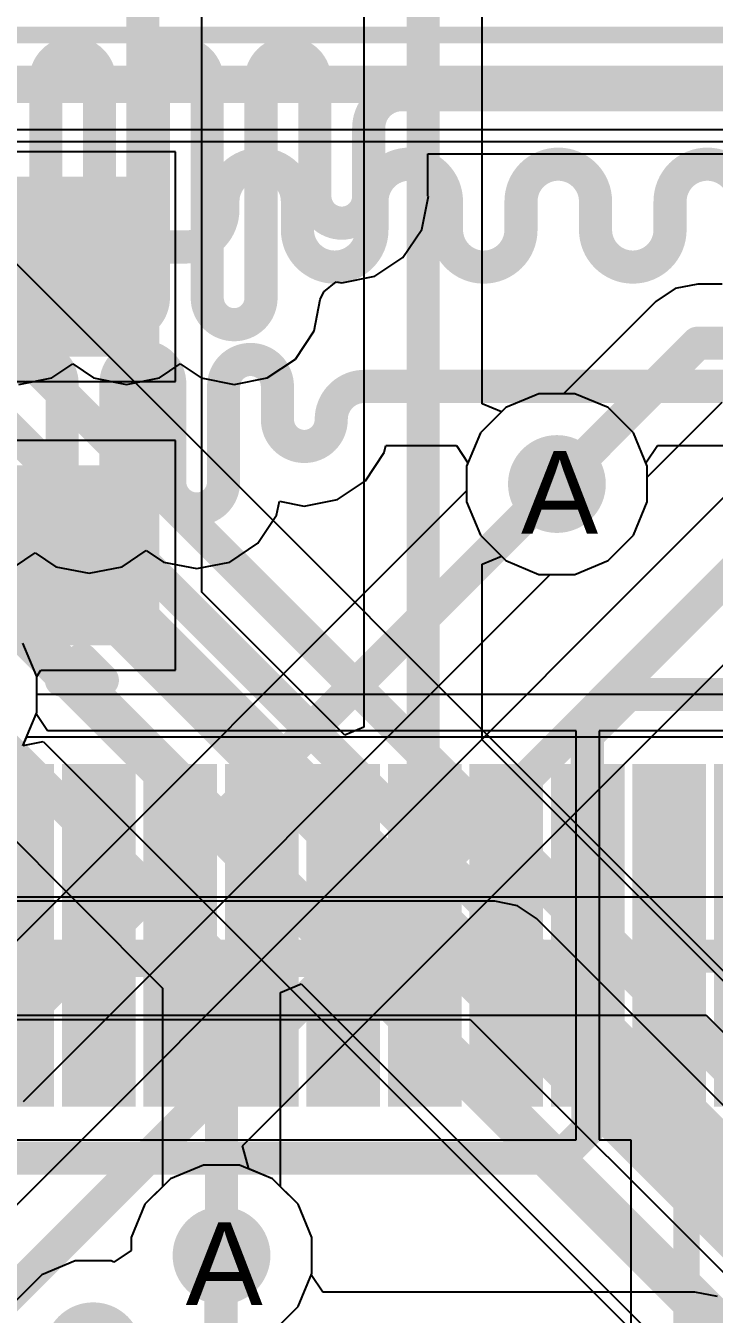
# Model space of a CAD drawing. Header units: inches. Extents: x 0 to 208, y 0 to 213.
# Drawn here: x 2.2967 to 2.463, y 3.0356 to 3.3466 of the extents above; entities that cross this region are included whole.
import ezdxf

# ---------------------------------------------------------------- set-up
doc = ezdxf.new("R2010")
doc.units = ezdxf.units.IN
doc.header["$MEASUREMENT"] = 0
for name, color, linetype in [('Bottom Layer', 5, 'Continuous'), ('Bottom Overlay', 54, 'Continuous'), ('Bottom Paste', 16, 'Continuous'), ('Bottom Solder', 6, 'Continuous'), ('Drill Drawing', 1, 'Continuous'), ('L2_GND1', 16, 'Continuous'), ('L3_SIG1', 76, 'Continuous'), ('L4_PWR', 90, 'Continuous'), ('L5_GND2', 156, 'Continuous'), ('L6_SIG2', 130, 'Continuous'), ('L7_GND3', 216, 'Continuous'), ('Top Layer', 1, 'Continuous'), ('Top Paste', 8, 'Continuous'), ('Top Solder', 216, 'Continuous'), ('Via Holes', 16, 'Continuous')]:
    doc.layers.add(name, color=color, linetype=linetype)
doc.styles.add('Arial', font='', dxfattribs={"height": 0.2})
doc.styles.get('Arial').set_extended_font_data('Arial')

# ---------------------------------------------------------------- blocks, each defined once
blk = doc.blocks.new('AS0B826_S78B_7H_8')
at = {"layer": 'Top Layer'}
for points in [[(-0.62698, 1.03862), (-0.6132, 1.03862), (-0.6132, 0.95988), (-0.62698, 0.95988)], [(-0.60729, 1.03862), (-0.59351, 1.03862), (-0.59351, 0.95988), (-0.60729, 0.95988)], [(-0.58761, 1.03862), (-0.57383, 1.03862), (-0.57383, 0.95988), (-0.58761, 0.95988)], [(-0.56792, 1.03862), (-0.55414, 1.03862), (-0.55414, 0.95988), (-0.56792, 0.95988)], [(-0.54824, 1.03862), (-0.53446, 1.03862), (-0.53446, 0.95988), (-0.54824, 0.95988)], [(-0.52855, 1.03862), (-0.51477, 1.03862), (-0.51477, 0.95988), (-0.52855, 0.95988)], [(-0.50887, 1.03862), (-0.49509, 1.03862), (-0.49509, 0.95988), (-0.50887, 0.95988)], [(-0.48918, 1.03862), (-0.4754, 1.03862), (-0.4754, 0.95988), (-0.48918, 0.95988)], [(-0.4695, 1.03862), (-0.45572, 1.03862), (-0.45572, 0.95988), (-0.4695, 0.95988)]]:
    blk.add_hatch(color=1, dxfattribs=at).paths.add_polyline_path(points)
at = {"layer": 'Top Paste'}
for points in [[(-0.62698, 1.03862), (-0.6132, 1.03862), (-0.6132, 0.95988), (-0.62698, 0.95988)], [(-0.60729, 1.03862), (-0.59351, 1.03862), (-0.59351, 0.95988), (-0.60729, 0.95988)], [(-0.58761, 1.03862), (-0.57383, 1.03862), (-0.57383, 0.95988), (-0.58761, 0.95988)], [(-0.56792, 1.03862), (-0.55414, 1.03862), (-0.55414, 0.95988), (-0.56792, 0.95988)], [(-0.54824, 1.03862), (-0.53446, 1.03862), (-0.53446, 0.95988), (-0.54824, 0.95988)], [(-0.52855, 1.03862), (-0.51477, 1.03862), (-0.51477, 0.95988), (-0.52855, 0.95988)], [(-0.50887, 1.03862), (-0.49509, 1.03862), (-0.49509, 0.95988), (-0.50887, 0.95988)], [(-0.48918, 1.03862), (-0.4754, 1.03862), (-0.4754, 0.95988), (-0.48918, 0.95988)], [(-0.4695, 1.03862), (-0.45572, 1.03862), (-0.45572, 0.95988), (-0.4695, 0.95988)]]:
    blk.add_hatch(color=8, dxfattribs=at).paths.add_polyline_path(points)
at = {"layer": 'Top Solder'}
for points in [[(-0.62898, 1.04062), (-0.6112, 1.04062), (-0.6112, 0.95788), (-0.62898, 0.95788)], [(-0.60929, 1.04062), (-0.59151, 1.04062), (-0.59151, 0.95788), (-0.60929, 0.95788)], [(-0.58961, 1.04062), (-0.57183, 1.04062), (-0.57183, 0.95788), (-0.58961, 0.95788)], [(-0.56992, 1.04062), (-0.55214, 1.04062), (-0.55214, 0.95788), (-0.56992, 0.95788)], [(-0.55024, 1.04062), (-0.53246, 1.04062), (-0.53246, 0.95788), (-0.55024, 0.95788)], [(-0.53055, 1.04062), (-0.51277, 1.04062), (-0.51277, 0.95788), (-0.53055, 0.95788)], [(-0.51087, 1.04062), (-0.49309, 1.04062), (-0.49309, 0.95788), (-0.51087, 0.95788)], [(-0.49118, 1.04062), (-0.4734, 1.04062), (-0.4734, 0.95788), (-0.49118, 0.95788)], [(-0.4715, 1.04062), (-0.45372, 1.04062), (-0.45372, 0.95788), (-0.4715, 0.95788)], [(-0.45181, 1.04062), (-0.43403, 1.04062), (-0.43403, 0.95788), (-0.45181, 0.95788)]]:
    blk.add_hatch(color=216, dxfattribs=at).paths.add_polyline_path(points)
blk = doc.blocks.new('0603_4_B_129')
at = {"layer": 'Bottom Layer'}
for points in [[(-0.05256, 0.05965), (-0.01713, 0.05965), (-0.01713, 0.03484), (-0.05256, 0.03484)], [(0.01713, 0.05965), (0.05256, 0.05965), (0.05256, 0.03484), (0.01713, 0.03484)], [(-0.05256, 0.02815), (-0.01713, 0.02815), (-0.01713, 0.00335), (-0.05256, 0.00335)], [(0.01713, 0.02815), (0.05256, 0.02815), (0.05256, 0.00335), (0.01713, 0.00335)], [(-0.05256, -0.00335), (-0.01713, -0.00335), (-0.01713, -0.02815), (-0.05256, -0.02815)], [(0.01713, -0.00335), (0.05256, -0.00335), (0.05256, -0.02815), (0.01713, -0.02815)], [(-0.05256, -0.03484), (-0.01713, -0.03484), (-0.01713, -0.05964), (-0.05256, -0.05964)], [(0.01713, -0.03484), (0.05256, -0.03484), (0.05256, -0.05964), (0.01713, -0.05964)]]:
    blk.add_hatch(color=5, dxfattribs=at).paths.add_polyline_path(points)
at = {"layer": 'Bottom Paste'}
for points in [[(-0.05256, 0.05965), (-0.01713, 0.05965), (-0.01713, 0.03484), (-0.05256, 0.03484)], [(0.01713, 0.05965), (0.05256, 0.05965), (0.05256, 0.03484), (0.01713, 0.03484)], [(-0.05256, 0.02815), (-0.01713, 0.02815), (-0.01713, 0.00335), (-0.05256, 0.00335)], [(0.01713, 0.02815), (0.05256, 0.02815), (0.05256, 0.00335), (0.01713, 0.00335)], [(-0.05256, -0.00335), (-0.01713, -0.00335), (-0.01713, -0.02815), (-0.05256, -0.02815)], [(0.01713, -0.00335), (0.05256, -0.00335), (0.05256, -0.02815), (0.01713, -0.02815)], [(-0.05256, -0.03484), (-0.01713, -0.03484), (-0.01713, -0.05964), (-0.05256, -0.05964)], [(0.01713, -0.03484), (0.05256, -0.03484), (0.05256, -0.05964), (0.01713, -0.05964)]]:
    blk.add_hatch(color=16, dxfattribs=at).paths.add_polyline_path(points)
at = {"layer": 'Bottom Solder'}
for points in [[(-0.05656, 0.06365), (-0.01313, 0.06365), (-0.01313, 0.03084), (-0.05656, 0.03084)], [(0.01313, 0.06365), (0.05656, 0.06365), (0.05656, 0.03084), (0.01313, 0.03084)], [(-0.05656, 0.03215), (-0.01313, 0.03215), (-0.01313, -0.00065), (-0.05656, -0.00065)], [(0.01313, 0.03215), (0.05656, 0.03215), (0.05656, -0.00065), (0.01313, -0.00065)], [(-0.05656, 0.00065), (-0.01313, 0.00065), (-0.01313, -0.03215), (-0.05656, -0.03215)], [(0.01313, 0.00065), (0.05656, 0.00065), (0.05656, -0.03215), (0.01313, -0.03215)], [(-0.05656, -0.03084), (-0.01313, -0.03084), (-0.01313, -0.06364), (-0.05656, -0.06364)], [(0.01313, -0.03084), (0.05656, -0.03084), (0.05656, -0.06364), (0.01313, -0.06364)]]:
    blk.add_hatch(color=6, dxfattribs=at).paths.add_polyline_path(points)
at = {"layer": 'Bottom Overlay'}
for points in [[(-0.0315, 0.06299, 0.005, 0.005, 0), (0.0315, 0.06299, 0.005, 0.005, 0)], [(-0.065, -0.042, 0.00787, 0.00787, 0), (-0.06, -0.047, 0.00787, 0.00787, 0)], [(-0.065, -0.042, 0.00787, 0.00787, 0), (-0.065, -0.052, 0.00787, 0.00787, 0)], [(-0.06, -0.047, 0.00787, 0.00787, 0), (-0.065, -0.052, 0.00787, 0.00787, 0)], [(-0.0315, -0.06299, 0.005, 0.005, 0), (0.0315, -0.06299, 0.005, 0.005, 0)]]:
    blk.add_lwpolyline(points, format="xyseb", dxfattribs=at)
for points in [[(-0.03275, 0.06299, 0.0025, 0.0025, 1), (-0.03025, 0.06299, 0.0025, 0.0025, 1)], [(0.03025, 0.06299, 0.0025, 0.0025, 1), (0.03275, 0.06299, 0.0025, 0.0025, 1)], [(-0.06697, -0.042, 0.00394, 0.00394, 1), (-0.06303, -0.042, 0.00394, 0.00394, 1)], [(-0.06697, -0.042, 0.00394, 0.00394, 1), (-0.06303, -0.042, 0.00394, 0.00394, 1)], [(-0.06197, -0.047, 0.00394, 0.00394, 1), (-0.05803, -0.047, 0.00394, 0.00394, 1)], [(-0.06197, -0.047, 0.00394, 0.00394, 1), (-0.05803, -0.047, 0.00394, 0.00394, 1)], [(-0.06697, -0.052, 0.00394, 0.00394, 1), (-0.06303, -0.052, 0.00394, 0.00394, 1)], [(-0.06697, -0.052, 0.00394, 0.00394, 1), (-0.06303, -0.052, 0.00394, 0.00394, 1)], [(-0.03275, -0.06299, 0.0025, 0.0025, 1), (-0.03025, -0.06299, 0.0025, 0.0025, 1)], [(0.03025, -0.06299, 0.0025, 0.0025, 1), (0.03275, -0.06299, 0.0025, 0.0025, 1)]]:
    blk.add_lwpolyline(points, format="xyseb", close=True, dxfattribs=at)

msp = doc.modelspace()

# ---------------------------------------------------------------- hatches: boundary and pattern name
at = {"layer": 'Bottom Layer'}
h = msp.add_hatch(color=5, dxfattribs=at)
edge = h.paths.add_edge_path()
edge.add_arc((2.425, 3.236), 0.01181, 0, 360)
h = msp.add_hatch(color=5, dxfattribs=at)
edge = h.paths.add_edge_path()
edge.add_arc((2.344, 3.04975), 0.01181, 0, 360)
h = msp.add_hatch(color=5, dxfattribs=at)
edge = h.paths.add_edge_path()
edge.add_arc((2.313, 3.02662), 0.01181, 0, 360)
at = {"layer": 'L2_GND1'}
h = msp.add_hatch(color=16, dxfattribs=at)
edge = h.paths.add_edge_path()
edge.add_arc((2.425, 3.236), 0.01181, 0, 360)
h = msp.add_hatch(color=16, dxfattribs=at)
edge = h.paths.add_edge_path()
edge.add_arc((2.344, 3.04975), 0.01181, 0, 360)
h = msp.add_hatch(color=16, dxfattribs=at)
edge = h.paths.add_edge_path()
edge.add_arc((2.313, 3.02662), 0.01181, 0, 360)
at = {"layer": 'L3_SIG1'}
h = msp.add_hatch(color=76, dxfattribs=at)
edge = h.paths.add_edge_path()
edge.add_arc((2.425, 3.236), 0.01181, 0, 360)
h = msp.add_hatch(color=76, dxfattribs=at)
edge = h.paths.add_edge_path()
edge.add_arc((2.344, 3.04975), 0.01181, 0, 360)
h = msp.add_hatch(color=76, dxfattribs=at)
edge = h.paths.add_edge_path()
edge.add_arc((2.313, 3.02662), 0.01181, 0, 360)
at = {"layer": 'L4_PWR'}
h = msp.add_hatch(color=90, dxfattribs=at)
edge = h.paths.add_edge_path()
edge.add_arc((2.425, 3.236), 0.01181, 0, 360)
h = msp.add_hatch(color=90, dxfattribs=at)
edge = h.paths.add_edge_path()
edge.add_arc((2.344, 3.04975), 0.01181, 0, 360)
h = msp.add_hatch(color=90, dxfattribs=at)
edge = h.paths.add_edge_path()
edge.add_arc((2.313, 3.02662), 0.01181, 0, 360)
at = {"layer": 'L5_GND2'}
h = msp.add_hatch(color=156, dxfattribs=at)
edge = h.paths.add_edge_path()
edge.add_arc((2.425, 3.236), 0.01181, 0, 360)
h = msp.add_hatch(color=156, dxfattribs=at)
edge = h.paths.add_edge_path()
edge.add_arc((2.344, 3.04975), 0.01181, 0, 360)
h = msp.add_hatch(color=156, dxfattribs=at)
edge = h.paths.add_edge_path()
edge.add_arc((2.313, 3.02662), 0.01181, 0, 360)
at = {"layer": 'L6_SIG2'}
h = msp.add_hatch(color=130, dxfattribs=at)
edge = h.paths.add_edge_path()
edge.add_arc((2.425, 3.236), 0.01181, 0, 360)
h = msp.add_hatch(color=130, dxfattribs=at)
edge = h.paths.add_edge_path()
edge.add_arc((2.344, 3.04975), 0.01181, 0, 360)
h = msp.add_hatch(color=130, dxfattribs=at)
edge = h.paths.add_edge_path()
edge.add_arc((2.313, 3.02662), 0.01181, 0, 360)
at = {"layer": 'L7_GND3'}
h = msp.add_hatch(color=216, dxfattribs=at)
edge = h.paths.add_edge_path()
edge.add_arc((2.425, 3.236), 0.01181, 0, 360)
h = msp.add_hatch(color=216, dxfattribs=at)
edge = h.paths.add_edge_path()
edge.add_arc((2.344, 3.04975), 0.01181, 0, 360)
h = msp.add_hatch(color=216, dxfattribs=at)
edge = h.paths.add_edge_path()
edge.add_arc((2.313, 3.02662), 0.01181, 0, 360)
at = {"layer": 'Top Layer'}
h = msp.add_hatch(color=1, dxfattribs=at)
edge = h.paths.add_edge_path()
edge.add_arc((2.425, 3.236), 0.01181, 0, 360)
h = msp.add_hatch(color=1, dxfattribs=at)
edge = h.paths.add_edge_path()
edge.add_arc((2.344, 3.04975), 0.01181, 0, 360)
h = msp.add_hatch(color=1, dxfattribs=at)
edge = h.paths.add_edge_path()
edge.add_arc((2.313, 3.02662), 0.01181, 0, 360)
at = {"layer": 'Via Holes'}
h = msp.add_hatch(color=7, dxfattribs=at)
edge = h.paths.add_edge_path()
edge.add_arc((2.425, 3.236), 0.00591, 0, 360)
h = msp.add_hatch(color=7, dxfattribs=at)
edge = h.paths.add_edge_path()
edge.add_arc((2.344, 3.04975), 0.00591, 0, 360)

# ---------------------------------------------------------------- linework, layer by layer
at = {"layer": 'Bottom Layer'}
for p, q in [((2.33292, 3.31619), (2.2933, 3.31619)), ((2.33292, 3.26076), (2.33292, 3.31619)), ((2.19363, 3.26076), (2.33292, 3.26076)), ((2.42066, 3.25781), (2.41265, 3.25449)), ((2.42934, 3.25781), (2.42066, 3.25781)), ((2.43735, 3.25449), (2.42934, 3.25781)), ((2.41265, 3.25449), (2.40651, 3.24835)), ((2.44349, 3.24835), (2.43735, 3.25449)), ((2.40651, 3.24835), (2.40319, 3.24034)), ((2.44681, 3.24034), (2.44349, 3.24835)), ((2.33292, 3.2465), (2.19363, 3.2465)), ((2.33292, 3.19107), (2.33292, 3.2465)), ((2.40319, 3.24034), (2.40319, 3.23438)), ((2.44681, 3.23166), (2.44681, 3.24034)), ((2.40319, 3.23438), (2.28014, 3.11132)), ((2.44349, 3.22365), (2.44681, 3.23166)), ((2.43735, 3.21751), (2.44349, 3.22365)), ((2.42934, 3.21419), (2.43735, 3.21751)), ((2.29614, 3.08696), (2.42338, 3.21419)), ((2.42338, 3.21419), (2.42934, 3.21419)), ((2.29936, 3.18953), (2.3004, 3.19107)), ((2.29936, 3.18085), (2.29936, 3.18953)), ((2.3004, 3.19107), (2.33292, 3.19107)), ((2.29604, 3.17283), (2.29936, 3.18085)), ((2.33966, 3.07157), (2.33164, 3.06824)), ((2.34834, 3.07157), (2.33966, 3.07157)), ((2.35635, 3.06824), (2.34834, 3.07157)), ((2.33164, 3.06824), (2.32551, 3.06211)), ((2.36249, 3.06211), (2.35635, 3.06824)), ((2.32551, 3.06211), (2.32219, 3.05409)), ((2.36581, 3.05409), (2.36249, 3.06211)), ((2.32219, 3.05409), (2.32219, 3.05092)), ((2.36581, 3.04542), (2.36581, 3.05409)), ((2.32219, 3.05092), (2.31803, 3.04815)), ((2.30866, 3.04843), (2.30064, 3.04511)), ((2.31734, 3.04843), (2.30866, 3.04843)), ((2.31803, 3.04815), (2.31734, 3.04843)), ((2.36566, 3.04505), (2.36581, 3.04542)), ((2.30064, 3.04511), (2.29451, 3.03898)), ((2.36844, 3.0409), (2.36566, 3.04505)), ((2.45833, 3.0409), (2.36844, 3.0409)), ((2.4638, 3.03981), (2.45833, 3.0409)), ((2.45833, 3.0409), (2.45833, 3.0409))]:
    msp.add_line(p, q, dxfattribs=at)
msp.add_lwpolyline([(2.28605, 3.09705, 0.008, 0.008, 0), (2.425, 3.236, 0.008, 0.008, 0)], format="xyseb", dxfattribs=at)
msp.add_lwpolyline([(2.423, 3.236, 0.004, 0.004, 1), (2.427, 3.236, 0.004, 0.004, 1)], format="xyseb", close=True, dxfattribs=at)
at = {"layer": 'L2_GND1'}
for p, q in [((2.39382, 3.30548), (2.39382, 3.31573)), ((2.39382, 3.31573), (4.33409, 3.31573)), ((2.39236, 3.29748), (2.39395, 3.30548)), ((2.39395, 3.30548), (2.39382, 3.30548)), ((2.38783, 3.2907), (2.39236, 3.29748)), ((2.38105, 3.28617), (2.38783, 3.2907)), ((2.37305, 3.28457), (2.38105, 3.28617)), ((2.36786, 3.28051), (2.36869, 3.28239)), ((2.36869, 3.28239), (2.37169, 3.28485)), ((2.37169, 3.28485), (2.37305, 3.28457)), ((2.45354, 3.28319), (2.44891, 3.28009)), ((2.459, 3.28427), (2.45354, 3.28319)), ((2.46488, 3.28427), (2.459, 3.28427)), ((2.459, 3.28427), (2.459, 3.28427)), ((2.36636, 3.27297), (2.36786, 3.28051)), ((2.44891, 3.28009), (2.42662, 3.25781)), ((2.44891, 3.28009), (2.44891, 3.28009)), ((2.36183, 3.26618), (2.36636, 3.27297)), ((2.30305, 3.26165), (2.30805, 3.265)), ((2.30805, 3.265), (2.31305, 3.26165)), ((2.32905, 3.26165), (2.33405, 3.265)), ((2.33405, 3.265), (2.33905, 3.26165)), ((2.35505, 3.26165), (2.36183, 3.26618)), ((2.29505, 3.26006), (2.30305, 3.26165)), ((2.31305, 3.26165), (2.32105, 3.26006)), ((2.32105, 3.26006), (2.32905, 3.26165)), ((2.33905, 3.26165), (2.34705, 3.26006)), ((2.34705, 3.26006), (2.35505, 3.26165)), ((2.42066, 3.25781), (2.41265, 3.25449)), ((2.42662, 3.25781), (2.42066, 3.25781)), ((2.41265, 3.25449), (2.40651, 3.24835)), ((2.44681, 3.23762), (2.46491, 3.25573)), ((2.40651, 3.24835), (2.40319, 3.24034)), ((2.40319, 3.24034), (2.40319, 3.23166)), ((2.44681, 3.23166), (2.44681, 3.23762)), ((2.40319, 3.23166), (2.40651, 3.22365)), ((2.44349, 3.22365), (2.44681, 3.23166)), ((2.40651, 3.22365), (2.41265, 3.21751)), ((2.43735, 3.21751), (2.44349, 3.22365)), ((2.41265, 3.21751), (2.42066, 3.21419)), ((2.42934, 3.21419), (2.43735, 3.21751)), ((2.42066, 3.21419), (2.42934, 3.21419)), ((2.29936, 3.18953), (2.29604, 3.19754)), ((2.29936, 3.18085), (2.29936, 3.18953)), ((2.29604, 3.17283), (2.29936, 3.18085)), ((2.467, 3.13627), (1.26391, 3.13627)), ((1.258, 3.10773), (2.46109, 3.10773)), ((2.46109, 3.10773), (2.50373, 3.06509)), ((2.33966, 3.07157), (2.33164, 3.06824)), ((2.34834, 3.07157), (2.33966, 3.07157)), ((2.35635, 3.06824), (2.34834, 3.07157)), ((2.33164, 3.06824), (2.32551, 3.06211)), ((2.36249, 3.06211), (2.35635, 3.06824)), ((2.32551, 3.06211), (2.32219, 3.05409)), ((2.36581, 3.05409), (2.36249, 3.06211)), ((2.32219, 3.05409), (2.32219, 3.05092)), ((2.36581, 3.04542), (2.36581, 3.05409)), ((2.32219, 3.05092), (2.31803, 3.04815)), ((2.30866, 3.04843), (2.30064, 3.04511)), ((2.31734, 3.04843), (2.30866, 3.04843)), ((2.31803, 3.04815), (2.31734, 3.04843)), ((2.36249, 3.0374), (2.36581, 3.04542)), ((2.30064, 3.04511), (2.29451, 3.03898)), ((2.35635, 3.03126), (2.36249, 3.0374))]:
    msp.add_line(p, q, dxfattribs=at)
for points in [[(2.30155, 3.3335, 0.008, 0.008, -1), (2.31455, 3.3335, 0.008, 0.008, 0)], [(2.32755, 3.3335, 0.008, 0.008, -1), (2.34055, 3.3335, 0.008, 0.008, 0)], [(2.35355, 3.3335, 0.008, 0.008, -1), (2.36655, 3.3335, 0.008, 0.008, 0)], [(2.30155, 3.28096, 0.008, 0.008, 0), (2.30155, 3.3335, 0.008, 0.008, 0)], [(2.31455, 3.28096, 0.008, 0.008, 0), (2.31455, 3.3335, 0.008, 0.008, 0)], [(2.32755, 3.28096, 0.008, 0.008, 0), (2.32755, 3.3335, 0.008, 0.008, 0)], [(2.34055, 3.28096, 0.008, 0.008, 0), (2.34055, 3.3335, 0.008, 0.008, 0)], [(2.35355, 3.28096, 0.008, 0.008, 0), (2.35355, 3.3335, 0.008, 0.008, 0)], [(2.36655, 3.30548, 0.008, 0.008, 0), (2.36655, 3.3335, 0.008, 0.008, 0)], [(2.37955, 3.322, 0.008, 0.008, -0.414214), (2.38755, 3.33, 0.008, 0.008, 0)], [(2.38755, 3.33, 0.008, 0.008, 0), (2.43119, 3.33, 0.008, 0.008, 0)], [(2.43119, 3.33, 0.008, 0.008, 0), (4.34, 3.33, 0.008, 0.008, 0)], [(2.37955, 3.30548, 0.008, 0.008, 0), (2.37955, 3.322, 0.008, 0.008, 0)], [(2.37955, 3.30548, 0.008, 0.008, -1), (2.36655, 3.30548, 0.008, 0.008, 0)], [(2.30155, 3.28096, 0.008, 0.008, -1), (2.28855, 3.28096, 0.008, 0.008, 0)], [(2.32755, 3.28096, 0.008, 0.008, -1), (2.31455, 3.28096, 0.008, 0.008, 0)], [(2.35355, 3.28096, 0.008, 0.008, -1), (2.34055, 3.28096, 0.008, 0.008, 0)], [(2.425, 3.236, 0.008, 0.008, 0), (2.459, 3.27, 0.008, 0.008, 0)], [(2.459, 3.27, 0.008, 0.008, 0), (2.467, 3.27, 0.008, 0.008, 0)], [(1.258, 3.122, 0.008, 0.008, 0), (2.467, 3.122, 0.008, 0.008, 0)]]:
    msp.add_lwpolyline(points, format="xyseb", dxfattribs=at)
for points in [[(2.29955, 3.3335, 0.004, 0.004, 1), (2.30355, 3.3335, 0.004, 0.004, 1)], [(2.29955, 3.3335, 0.004, 0.004, 1), (2.30355, 3.3335, 0.004, 0.004, 1)], [(2.31255, 3.3335, 0.004, 0.004, 1), (2.31655, 3.3335, 0.004, 0.004, 1)], [(2.31255, 3.3335, 0.004, 0.004, 1), (2.31655, 3.3335, 0.004, 0.004, 1)], [(2.32555, 3.3335, 0.004, 0.004, 1), (2.32955, 3.3335, 0.004, 0.004, 1)], [(2.32555, 3.3335, 0.004, 0.004, 1), (2.32955, 3.3335, 0.004, 0.004, 1)], [(2.33855, 3.3335, 0.004, 0.004, 1), (2.34255, 3.3335, 0.004, 0.004, 1)], [(2.33855, 3.3335, 0.004, 0.004, 1), (2.34255, 3.3335, 0.004, 0.004, 1)], [(2.35155, 3.3335, 0.004, 0.004, 1), (2.35555, 3.3335, 0.004, 0.004, 1)], [(2.35155, 3.3335, 0.004, 0.004, 1), (2.35555, 3.3335, 0.004, 0.004, 1)], [(2.36455, 3.3335, 0.004, 0.004, 1), (2.36855, 3.3335, 0.004, 0.004, 1)], [(2.36455, 3.3335, 0.004, 0.004, 1), (2.36855, 3.3335, 0.004, 0.004, 1)], [(2.38555, 3.33, 0.004, 0.004, 1), (2.38955, 3.33, 0.004, 0.004, 1)], [(2.38555, 3.33, 0.004, 0.004, 1), (2.38955, 3.33, 0.004, 0.004, 1)], [(2.42919, 3.33, 0.004, 0.004, 1), (2.43319, 3.33, 0.004, 0.004, 1)], [(2.42919, 3.33, 0.004, 0.004, 1), (2.43319, 3.33, 0.004, 0.004, 1)], [(2.37755, 3.322, 0.004, 0.004, 1), (2.38155, 3.322, 0.004, 0.004, 1)], [(2.37755, 3.322, 0.004, 0.004, 1), (2.38155, 3.322, 0.004, 0.004, 1)], [(2.36455, 3.30548, 0.004, 0.004, 1), (2.36855, 3.30548, 0.004, 0.004, 1)], [(2.36455, 3.30548, 0.004, 0.004, 1), (2.36855, 3.30548, 0.004, 0.004, 1)], [(2.37755, 3.30548, 0.004, 0.004, 1), (2.38155, 3.30548, 0.004, 0.004, 1)], [(2.37755, 3.30548, 0.004, 0.004, 1), (2.38155, 3.30548, 0.004, 0.004, 1)], [(2.29955, 3.28096, 0.004, 0.004, 1), (2.30355, 3.28096, 0.004, 0.004, 1)], [(2.29955, 3.28096, 0.004, 0.004, 1), (2.30355, 3.28096, 0.004, 0.004, 1)], [(2.31255, 3.28096, 0.004, 0.004, 1), (2.31655, 3.28096, 0.004, 0.004, 1)], [(2.31255, 3.28096, 0.004, 0.004, 1), (2.31655, 3.28096, 0.004, 0.004, 1)], [(2.32555, 3.28096, 0.004, 0.004, 1), (2.32955, 3.28096, 0.004, 0.004, 1)], [(2.32555, 3.28096, 0.004, 0.004, 1), (2.32955, 3.28096, 0.004, 0.004, 1)], [(2.33855, 3.28096, 0.004, 0.004, 1), (2.34255, 3.28096, 0.004, 0.004, 1)], [(2.33855, 3.28096, 0.004, 0.004, 1), (2.34255, 3.28096, 0.004, 0.004, 1)], [(2.35155, 3.28096, 0.004, 0.004, 1), (2.35555, 3.28096, 0.004, 0.004, 1)], [(2.35155, 3.28096, 0.004, 0.004, 1), (2.35555, 3.28096, 0.004, 0.004, 1)], [(2.457, 3.27, 0.004, 0.004, 1), (2.461, 3.27, 0.004, 0.004, 1)], [(2.457, 3.27, 0.004, 0.004, 1), (2.461, 3.27, 0.004, 0.004, 1)], [(2.423, 3.236, 0.004, 0.004, 1), (2.427, 3.236, 0.004, 0.004, 1)]]:
    msp.add_lwpolyline(points, format="xyseb", close=True, dxfattribs=at)
at = {"layer": 'L3_SIG1'}
for p, q in [((2.52126, 3.06235), (2.22696, 3.35666)), ((2.42066, 3.25781), (2.41265, 3.25449)), ((2.42934, 3.25781), (2.42066, 3.25781)), ((2.43735, 3.25449), (2.42934, 3.25781)), ((2.41265, 3.25449), (2.40651, 3.24835)), ((2.44349, 3.24835), (2.43735, 3.25449)), ((2.40651, 3.24835), (2.40319, 3.24034)), ((2.44681, 3.24034), (2.44349, 3.24835)), ((2.40319, 3.24034), (2.40319, 3.23166)), ((2.44681, 3.23166), (2.44681, 3.24034)), ((2.40319, 3.23166), (2.40651, 3.22365)), ((2.44349, 3.22365), (2.44681, 3.23166)), ((2.40651, 3.22365), (2.41265, 3.21751)), ((2.43735, 3.21751), (2.44349, 3.22365)), ((2.41265, 3.21751), (2.42066, 3.21419)), ((2.42934, 3.21419), (2.43735, 3.21751)), ((2.42066, 3.21419), (2.42934, 3.21419)), ((2.28065, 3.16338), (2.32972, 3.1143)), ((2.32972, 3.1143), (2.32972, 3.06633)), ((2.35827, 3.11326), (2.36327, 3.11533)), ((2.36327, 3.11533), (2.82369, 2.65491)), ((2.35827, 3.06633), (2.35827, 3.11326)), ((2.32972, 3.06633), (2.32551, 3.06211)), ((2.36249, 3.06211), (2.35827, 3.06633)), ((2.32551, 3.06211), (2.32219, 3.05409)), ((2.36581, 3.05409), (2.36249, 3.06211)), ((2.32219, 3.05409), (2.32219, 3.05092)), ((2.36581, 3.04542), (2.36581, 3.05409)), ((2.32219, 3.05092), (2.31803, 3.04815)), ((2.30866, 3.04843), (2.30064, 3.04511)), ((2.31734, 3.04843), (2.30866, 3.04843)), ((2.31803, 3.04815), (2.31734, 3.04843)), ((2.36249, 3.0374), (2.36581, 3.04542)), ((2.30064, 3.04511), (2.29451, 3.03898)), ((2.35635, 3.03126), (2.36249, 3.0374))]:
    msp.add_line(p, q, dxfattribs=at)
for points in [[(2.13636, 3.36242, 0.008, 0.008, 0), (2.83379, 2.665, 0.008, 0.008, 0)], [(2.1615, 3.3585, 0.008, 0.008, 0), (2.827, 2.693, 0.008, 0.008, 0)], [(2.18754, 3.35467, 0.008, 0.008, 0), (2.82361, 2.71861, 0.008, 0.008, 0)], [(2.21268, 3.35075, 0.008, 0.008, 0), (2.71343, 2.85, 0.008, 0.008, 0)], [(2.27902, 3.18519, 0.008, 0.008, 0), (2.344, 3.12021, 0.008, 0.008, 0)], [(2.344, 3.04975, 0.008, 0.008, 0), (2.344, 3.12021, 0.008, 0.008, 0)]]:
    msp.add_lwpolyline(points, format="xyseb", dxfattribs=at)
for points in [[(2.342, 3.12021, 0.004, 0.004, 1), (2.346, 3.12021, 0.004, 0.004, 1)], [(2.342, 3.12021, 0.004, 0.004, 1), (2.346, 3.12021, 0.004, 0.004, 1)], [(2.342, 3.04975, 0.004, 0.004, 1), (2.346, 3.04975, 0.004, 0.004, 1)]]:
    msp.add_lwpolyline(points, format="xyseb", close=True, dxfattribs=at)
at = {"layer": 'L4_PWR'}
for p, q in [((2.42066, 3.25781), (2.41265, 3.25449)), ((2.42934, 3.25781), (2.42066, 3.25781)), ((2.43735, 3.25449), (2.42934, 3.25781)), ((2.41265, 3.25449), (2.40651, 3.24835)), ((2.44349, 3.24835), (2.43735, 3.25449)), ((2.40651, 3.24835), (2.40319, 3.24034)), ((2.44681, 3.24034), (2.44349, 3.24835)), ((2.40319, 3.24034), (2.40319, 3.23166)), ((2.44681, 3.23166), (2.44681, 3.24034)), ((2.40319, 3.23166), (2.40651, 3.22365)), ((2.44349, 3.22365), (2.44681, 3.23166)), ((2.40651, 3.22365), (2.41265, 3.21751)), ((2.43735, 3.21751), (2.44349, 3.22365)), ((2.41265, 3.21751), (2.42066, 3.21419)), ((2.42934, 3.21419), (2.43735, 3.21751)), ((2.42066, 3.21419), (2.42934, 3.21419)), ((2.29936, 3.18953), (2.29604, 3.19754)), ((2.29936, 3.1852), (2.29936, 3.18953)), ((2.48333, 3.1852), (2.29936, 3.1852)), ((2.29604, 3.17283), (2.29694, 3.175)), ((2.29694, 3.175), (2.58795, 3.175)), ((2.33966, 3.07157), (2.33164, 3.06824)), ((2.34834, 3.07157), (2.33966, 3.07157)), ((2.35635, 3.06824), (2.34834, 3.07157)), ((2.33164, 3.06824), (2.32551, 3.06211)), ((2.36249, 3.06211), (2.35635, 3.06824)), ((2.32551, 3.06211), (2.32219, 3.05409)), ((2.36581, 3.05409), (2.36249, 3.06211)), ((2.32219, 3.05409), (2.32219, 3.05092)), ((2.36581, 3.04542), (2.36581, 3.05409)), ((2.32219, 3.05092), (2.31803, 3.04815)), ((2.30866, 3.04843), (2.30064, 3.04511)), ((2.31734, 3.04843), (2.30866, 3.04843)), ((2.31803, 3.04815), (2.31734, 3.04843)), ((2.36249, 3.0374), (2.36581, 3.04542)), ((2.30064, 3.04511), (2.29451, 3.03898)), ((2.35635, 3.03126), (2.36249, 3.0374))]:
    msp.add_line(p, q, dxfattribs=at)
at = {"layer": 'L5_GND2'}
for p, q in [((1.93784, 3.32158), (3.18112, 3.32158)), ((2.42066, 3.25781), (2.41265, 3.25449)), ((2.42934, 3.25781), (2.42066, 3.25781)), ((2.43735, 3.25449), (2.42934, 3.25781)), ((2.41265, 3.25449), (2.40651, 3.24835)), ((2.44349, 3.24835), (2.43735, 3.25449)), ((2.40651, 3.24835), (2.40319, 3.24034)), ((2.44681, 3.24034), (2.44349, 3.24835)), ((2.40319, 3.24034), (2.40319, 3.23166)), ((2.44681, 3.23166), (2.44681, 3.24034)), ((2.40319, 3.23166), (2.40651, 3.22365)), ((2.44349, 3.22365), (2.44681, 3.23166)), ((2.40651, 3.22365), (2.41265, 3.21751)), ((2.43735, 3.21751), (2.44349, 3.22365)), ((2.41265, 3.21751), (2.42066, 3.21419)), ((2.42934, 3.21419), (2.43735, 3.21751)), ((2.42066, 3.21419), (2.42934, 3.21419)), ((2.29936, 3.18953), (2.29604, 3.19754)), ((2.29936, 3.18085), (2.29936, 3.18953)), ((2.29604, 3.17283), (2.29936, 3.18085)), ((2.41, 3.13527), (2.27191, 3.13527)), ((2.41546, 3.13419), (2.41, 3.13527)), ((2.41, 3.13527), (2.41, 3.13527)), ((2.42009, 3.13109), (2.41546, 3.13419)), ((2.70809, 2.84309), (2.42009, 3.13109)), ((2.266, 3.10673), (2.40409, 3.10673)), ((2.40409, 3.10673), (2.68373, 2.82709)), ((2.33966, 3.07157), (2.33164, 3.06824)), ((2.34834, 3.07157), (2.33966, 3.07157)), ((2.35635, 3.06824), (2.34834, 3.07157)), ((2.33164, 3.06824), (2.32551, 3.06211)), ((2.36249, 3.06211), (2.35635, 3.06824)), ((2.32551, 3.06211), (2.32219, 3.05409)), ((2.36581, 3.05409), (2.36249, 3.06211)), ((2.32219, 3.05409), (2.32219, 3.05092)), ((2.36581, 3.04542), (2.36581, 3.05409)), ((2.32219, 3.05092), (2.31803, 3.04815)), ((2.30866, 3.04843), (2.30064, 3.04511)), ((2.31734, 3.04843), (2.30866, 3.04843)), ((2.31803, 3.04815), (2.31734, 3.04843)), ((2.36249, 3.0374), (2.36581, 3.04542)), ((2.30064, 3.04511), (2.29451, 3.03898)), ((2.35635, 3.03126), (2.36249, 3.0374))]:
    msp.add_line(p, q, dxfattribs=at)
for points in [[(1.94223, 3.34441, 0.004, 0.004, 0), (2.99996, 3.34441, 0.004, 0.004, 0)], [(1.93784, 3.33381, 0.004, 0.004, 0), (2.99996, 3.33381, 0.004, 0.004, 0)], [(2.266, 3.121, 0.008, 0.008, 0), (2.41, 3.121, 0.008, 0.008, 0)], [(2.41, 3.121, 0.008, 0.008, 0), (2.698, 2.833, 0.008, 0.008, 0)]]:
    msp.add_lwpolyline(points, format="xyseb", dxfattribs=at)
msp.add_lwpolyline([(2.408, 3.121, 0.004, 0.004, 1), (2.412, 3.121, 0.004, 0.004, 1)], format="xyseb", close=True, dxfattribs=at)
msp.add_lwpolyline([(2.408, 3.121, 0.004, 0.004, 1), (2.412, 3.121, 0.004, 0.004, 1)], format="xyseb", close=True, dxfattribs=at)
at = {"layer": 'L6_SIG2'}
for p, q in [((2.38331, 3.24357), (2.38365, 3.2453)), ((2.38365, 3.2453), (2.40074, 3.2453)), ((2.40074, 3.2453), (2.40352, 3.24114)), ((2.44648, 3.24114), (2.44926, 3.2453)), ((2.44926, 3.2453), (2.65723, 3.2453)), ((2.37878, 3.23679), (2.38331, 3.24357)), ((2.40352, 3.24114), (2.40319, 3.24034)), ((2.40319, 3.24034), (2.40319, 3.23166)), ((2.44681, 3.24034), (2.44648, 3.24114)), ((2.44681, 3.23166), (2.44681, 3.24034)), ((2.372, 3.23226), (2.37878, 3.23679)), ((2.46661, 3.23409), (2.27341, 3.0409)), ((2.364, 3.23067), (2.372, 3.23226)), ((2.35731, 3.22848), (2.35798, 3.23186)), ((2.35798, 3.23186), (2.364, 3.23067)), ((2.40319, 3.23166), (2.40651, 3.22365)), ((2.44349, 3.22365), (2.44681, 3.23166)), ((2.35278, 3.22169), (2.35731, 3.22848)), ((2.40651, 3.22365), (2.41265, 3.21751)), ((2.43735, 3.21751), (2.44349, 3.22365)), ((2.32, 3.21604), (2.32584, 3.21994)), ((2.32584, 3.21994), (2.33, 3.21716)), ((2.346, 3.21716), (2.35278, 3.22169)), ((2.294, 3.21604), (2.299, 3.21938)), ((2.299, 3.21938), (2.304, 3.21604)), ((2.33, 3.21716), (2.338, 3.21557)), ((2.338, 3.21557), (2.346, 3.21716)), ((2.41265, 3.21751), (2.42066, 3.21419)), ((2.42934, 3.21419), (2.43735, 3.21751)), ((2.304, 3.21604), (2.312, 3.21445)), ((2.312, 3.21445), (2.32, 3.21604)), ((2.42066, 3.21419), (2.42934, 3.21419)), ((2.34908, 3.07618), (2.47929, 3.2064)), ((2.29936, 3.18953), (2.29604, 3.19754)), ((2.29936, 3.18085), (2.29936, 3.18953)), ((2.29604, 3.17283), (2.29936, 3.18085)), ((2.35059, 3.07063), (2.34908, 3.07618)), ((2.35635, 3.06824), (2.35059, 3.07063)), ((2.36249, 3.06211), (2.35635, 3.06824)), ((2.36581, 3.05409), (2.36249, 3.06211)), ((2.36581, 3.04542), (2.36581, 3.05409)), ((2.36249, 3.0374), (2.36581, 3.04542)), ((2.35635, 3.03126), (2.36249, 3.0374))]:
    msp.add_line(p, q, dxfattribs=at)
for points in [[(2.12237, 3.332, 0.008, 0.008, 0), (4.40352, 3.332, 0.008, 0.008, 0)], [(2.34433, 3.30422, 0.008, 0.008, -1), (2.36233, 3.30422, 0.008, 0.008, 0)], [(2.38033, 3.30422, 0.008, 0.008, -1), (2.39833, 3.30422, 0.008, 0.008, 0)], [(2.41633, 3.30422, 0.008, 0.008, -1), (2.43433, 3.30422, 0.008, 0.008, 0)], [(2.45233, 3.30422, 0.008, 0.008, -1), (2.47033, 3.30422, 0.008, 0.008, 0)], [(2.34433, 3.30222, 0.008, 0.008, 0), (2.34433, 3.30422, 0.008, 0.008, 0)], [(2.36233, 3.29737, 0.008, 0.008, 0), (2.36233, 3.30422, 0.008, 0.008, 0)], [(2.38033, 3.29737, 0.008, 0.008, 0), (2.38033, 3.30422, 0.008, 0.008, 0)], [(2.39833, 3.29737, 0.008, 0.008, 0), (2.39833, 3.30422, 0.008, 0.008, 0)], [(2.41633, 3.29737, 0.008, 0.008, 0), (2.41633, 3.30422, 0.008, 0.008, 0)], [(2.43433, 3.29737, 0.008, 0.008, 0), (2.43433, 3.30422, 0.008, 0.008, 0)], [(2.45233, 3.29737, 0.008, 0.008, 0), (2.45233, 3.30422, 0.008, 0.008, 0)], [(2.34433, 3.30222, 0.008, 0.008, -0.414214), (2.33533, 3.29322, 0.008, 0.008, 0)], [(2.38033, 3.29737, 0.008, 0.008, -1), (2.36233, 3.29737, 0.008, 0.008, 0)], [(2.41633, 3.29737, 0.008, 0.008, -1), (2.39833, 3.29737, 0.008, 0.008, 0)], [(2.45233, 3.29737, 0.008, 0.008, -1), (2.43433, 3.29737, 0.008, 0.008, 0)], [(2.17189, 3.29322, 0.008, 0.008, 0), (2.33133, 3.29322, 0.008, 0.008, 0)], [(2.33133, 3.29322, 0.008, 0.008, 0), (2.33533, 3.29322, 0.008, 0.008, 0)], [(2.2925, 3.26022, 0.008, 0.008, -1), (2.3055, 3.26022, 0.008, 0.008, 0)], [(2.3185, 3.26022, 0.008, 0.008, -1), (2.3315, 3.26022, 0.008, 0.008, 0)], [(2.3445, 3.25957, 0.008, 0.008, -1), (2.3575, 3.25957, 0.008, 0.008, 0)], [(2.3055, 3.23535, 0.008, 0.008, 0), (2.3055, 3.26022, 0.008, 0.008, 0)], [(2.3185, 3.23535, 0.008, 0.008, 0), (2.3185, 3.26022, 0.008, 0.008, 0)], [(2.3315, 3.23647, 0.008, 0.008, 0), (2.3315, 3.26022, 0.008, 0.008, 0)], [(2.3445, 3.23647, 0.008, 0.008, 0), (2.3445, 3.25957, 0.008, 0.008, 0)], [(2.3575, 3.25157, 0.008, 0.008, 0), (2.3575, 3.25957, 0.008, 0.008, 0)], [(2.3705, 3.25157, 0.008, 0.008, -0.414214), (2.3785, 3.25957, 0.008, 0.008, 0)], [(2.3785, 3.25957, 0.008, 0.008, 0), (2.40768, 3.25957, 0.008, 0.008, 0)], [(2.40768, 3.25957, 0.008, 0.008, 0), (4.57788, 3.25957, 0.008, 0.008, 0)], [(2.3705, 3.25157, 0.008, 0.008, -1), (2.3575, 3.25157, 0.008, 0.008, 0)], [(2.3705, 3.25157, 0.008, 0.008, 0), (2.3705, 3.25157, 0.008, 0.008, 0)], [(2.3185, 3.23535, 0.008, 0.008, -1), (2.3055, 3.23535, 0.008, 0.008, 0)], [(2.3445, 3.23647, 0.008, 0.008, -1), (2.3315, 3.23647, 0.008, 0.008, 0)], [(2.27933, 3.02662, 0.008, 0.008, 0), (2.4767, 3.224, 0.008, 0.008, 0)]]:
    msp.add_lwpolyline(points, format="xyseb", dxfattribs=at)
for points in [[(2.34233, 3.30422, 0.004, 0.004, 1), (2.34633, 3.30422, 0.004, 0.004, 1)], [(2.34233, 3.30422, 0.004, 0.004, 1), (2.34633, 3.30422, 0.004, 0.004, 1)], [(2.36033, 3.30422, 0.004, 0.004, 1), (2.36433, 3.30422, 0.004, 0.004, 1)], [(2.36033, 3.30422, 0.004, 0.004, 1), (2.36433, 3.30422, 0.004, 0.004, 1)], [(2.37833, 3.30422, 0.004, 0.004, 1), (2.38233, 3.30422, 0.004, 0.004, 1)], [(2.37833, 3.30422, 0.004, 0.004, 1), (2.38233, 3.30422, 0.004, 0.004, 1)], [(2.39633, 3.30422, 0.004, 0.004, 1), (2.40033, 3.30422, 0.004, 0.004, 1)], [(2.39633, 3.30422, 0.004, 0.004, 1), (2.40033, 3.30422, 0.004, 0.004, 1)], [(2.41433, 3.30422, 0.004, 0.004, 1), (2.41833, 3.30422, 0.004, 0.004, 1)], [(2.41433, 3.30422, 0.004, 0.004, 1), (2.41833, 3.30422, 0.004, 0.004, 1)], [(2.43233, 3.30422, 0.004, 0.004, 1), (2.43633, 3.30422, 0.004, 0.004, 1)], [(2.43233, 3.30422, 0.004, 0.004, 1), (2.43633, 3.30422, 0.004, 0.004, 1)], [(2.45033, 3.30422, 0.004, 0.004, 1), (2.45433, 3.30422, 0.004, 0.004, 1)], [(2.45033, 3.30422, 0.004, 0.004, 1), (2.45433, 3.30422, 0.004, 0.004, 1)], [(2.34233, 3.30222, 0.004, 0.004, 1), (2.34633, 3.30222, 0.004, 0.004, 1)], [(2.34233, 3.30222, 0.004, 0.004, 1), (2.34633, 3.30222, 0.004, 0.004, 1)], [(2.36033, 3.29737, 0.004, 0.004, 1), (2.36433, 3.29737, 0.004, 0.004, 1)], [(2.36033, 3.29737, 0.004, 0.004, 1), (2.36433, 3.29737, 0.004, 0.004, 1)], [(2.37833, 3.29737, 0.004, 0.004, 1), (2.38233, 3.29737, 0.004, 0.004, 1)], [(2.37833, 3.29737, 0.004, 0.004, 1), (2.38233, 3.29737, 0.004, 0.004, 1)], [(2.39633, 3.29737, 0.004, 0.004, 1), (2.40033, 3.29737, 0.004, 0.004, 1)], [(2.39633, 3.29737, 0.004, 0.004, 1), (2.40033, 3.29737, 0.004, 0.004, 1)], [(2.41433, 3.29737, 0.004, 0.004, 1), (2.41833, 3.29737, 0.004, 0.004, 1)], [(2.41433, 3.29737, 0.004, 0.004, 1), (2.41833, 3.29737, 0.004, 0.004, 1)], [(2.43233, 3.29737, 0.004, 0.004, 1), (2.43633, 3.29737, 0.004, 0.004, 1)], [(2.43233, 3.29737, 0.004, 0.004, 1), (2.43633, 3.29737, 0.004, 0.004, 1)], [(2.45033, 3.29737, 0.004, 0.004, 1), (2.45433, 3.29737, 0.004, 0.004, 1)], [(2.45033, 3.29737, 0.004, 0.004, 1), (2.45433, 3.29737, 0.004, 0.004, 1)], [(2.32933, 3.29322, 0.004, 0.004, 1), (2.33333, 3.29322, 0.004, 0.004, 1)], [(2.32933, 3.29322, 0.004, 0.004, 1), (2.33333, 3.29322, 0.004, 0.004, 1)], [(2.33333, 3.29322, 0.004, 0.004, 1), (2.33733, 3.29322, 0.004, 0.004, 1)], [(2.33333, 3.29322, 0.004, 0.004, 1), (2.33733, 3.29322, 0.004, 0.004, 1)], [(2.3035, 3.26022, 0.004, 0.004, 1), (2.3075, 3.26022, 0.004, 0.004, 1)], [(2.3035, 3.26022, 0.004, 0.004, 1), (2.3075, 3.26022, 0.004, 0.004, 1)], [(2.3165, 3.26022, 0.004, 0.004, 1), (2.3205, 3.26022, 0.004, 0.004, 1)], [(2.3165, 3.26022, 0.004, 0.004, 1), (2.3205, 3.26022, 0.004, 0.004, 1)], [(2.3295, 3.26022, 0.004, 0.004, 1), (2.3335, 3.26022, 0.004, 0.004, 1)], [(2.3295, 3.26022, 0.004, 0.004, 1), (2.3335, 3.26022, 0.004, 0.004, 1)], [(2.3425, 3.25957, 0.004, 0.004, 1), (2.3465, 3.25957, 0.004, 0.004, 1)], [(2.3425, 3.25957, 0.004, 0.004, 1), (2.3465, 3.25957, 0.004, 0.004, 1)], [(2.3555, 3.25957, 0.004, 0.004, 1), (2.3595, 3.25957, 0.004, 0.004, 1)], [(2.3555, 3.25957, 0.004, 0.004, 1), (2.3595, 3.25957, 0.004, 0.004, 1)], [(2.3765, 3.25957, 0.004, 0.004, 1), (2.3805, 3.25957, 0.004, 0.004, 1)], [(2.3765, 3.25957, 0.004, 0.004, 1), (2.3805, 3.25957, 0.004, 0.004, 1)], [(2.40568, 3.25957, 0.004, 0.004, 1), (2.40968, 3.25957, 0.004, 0.004, 1)], [(2.40568, 3.25957, 0.004, 0.004, 1), (2.40968, 3.25957, 0.004, 0.004, 1)], [(2.3555, 3.25157, 0.004, 0.004, 1), (2.3595, 3.25157, 0.004, 0.004, 1)], [(2.3555, 3.25157, 0.004, 0.004, 1), (2.3595, 3.25157, 0.004, 0.004, 1)], [(2.3685, 3.25157, 0.004, 0.004, 1), (2.3725, 3.25157, 0.004, 0.004, 1)], [(2.3685, 3.25157, 0.004, 0.004, 1), (2.3725, 3.25157, 0.004, 0.004, 1)], [(2.3685, 3.25157, 0.004, 0.004, 1), (2.3725, 3.25157, 0.004, 0.004, 1)], [(2.3685, 3.25157, 0.004, 0.004, 1), (2.3725, 3.25157, 0.004, 0.004, 1)], [(2.3035, 3.23535, 0.004, 0.004, 1), (2.3075, 3.23535, 0.004, 0.004, 1)], [(2.3035, 3.23535, 0.004, 0.004, 1), (2.3075, 3.23535, 0.004, 0.004, 1)], [(2.3165, 3.23535, 0.004, 0.004, 1), (2.3205, 3.23535, 0.004, 0.004, 1)], [(2.3165, 3.23535, 0.004, 0.004, 1), (2.3205, 3.23535, 0.004, 0.004, 1)], [(2.3295, 3.23647, 0.004, 0.004, 1), (2.3335, 3.23647, 0.004, 0.004, 1)], [(2.3295, 3.23647, 0.004, 0.004, 1), (2.3335, 3.23647, 0.004, 0.004, 1)], [(2.3425, 3.23647, 0.004, 0.004, 1), (2.3465, 3.23647, 0.004, 0.004, 1)], [(2.3425, 3.23647, 0.004, 0.004, 1), (2.3465, 3.23647, 0.004, 0.004, 1)]]:
    msp.add_lwpolyline(points, format="xyseb", close=True, dxfattribs=at)
at = {"layer": 'L7_GND3'}
for p, q in [((2.40696, 3.25534), (2.40696, 3.41951)), ((2.37841, 3.41867), (2.37841, 3.17731)), ((2.33927, 3.20991), (2.33927, 3.39281)), ((2.42066, 3.25781), (2.41265, 3.25449)), ((2.42934, 3.25781), (2.42066, 3.25781)), ((2.43735, 3.25449), (2.42934, 3.25781)), ((2.41158, 3.25343), (2.40696, 3.25534)), ((2.41265, 3.25449), (2.41158, 3.25343)), ((2.44349, 3.24835), (2.43735, 3.25449)), ((2.44681, 3.24034), (2.44349, 3.24835)), ((2.44681, 3.23166), (2.44681, 3.24034)), ((2.44349, 3.22365), (2.44681, 3.23166)), ((2.43735, 3.21751), (2.44349, 3.22365)), ((2.40696, 3.21666), (2.41158, 3.21857)), ((2.40696, 3.17423), (2.40696, 3.21666)), ((2.41158, 3.21857), (2.41265, 3.21751)), ((2.41265, 3.21751), (2.42066, 3.21419)), ((2.42934, 3.21419), (2.43735, 3.21751)), ((2.42066, 3.21419), (2.42934, 3.21419)), ((2.37379, 3.17539), (2.33927, 3.20991)), ((2.37841, 3.17731), (2.37379, 3.17539)), ((2.29606, 3.17287), (2.30096, 3.17385)), ((2.30096, 3.17385), (2.91072, 2.5641)), ((2.52055, 3.06063), (2.40696, 3.17423)), ((2.33966, 3.07157), (2.33164, 3.06824)), ((2.34834, 3.07157), (2.33966, 3.07157)), ((2.35635, 3.06824), (2.34834, 3.07157)), ((2.33164, 3.06824), (2.32551, 3.06211)), ((2.36249, 3.06211), (2.35635, 3.06824)), ((2.32551, 3.06211), (2.32219, 3.05409)), ((2.36581, 3.05409), (2.36249, 3.06211)), ((2.32219, 3.05409), (2.32219, 3.05092)), ((2.36581, 3.04542), (2.36581, 3.05409)), ((2.32219, 3.05092), (2.31803, 3.04815)), ((2.30866, 3.04843), (2.30064, 3.04511)), ((2.31734, 3.04843), (2.30866, 3.04843)), ((2.31803, 3.04815), (2.31734, 3.04843)), ((2.36249, 3.0374), (2.36581, 3.04542)), ((2.30064, 3.04511), (2.29451, 3.03898)), ((2.35635, 3.03126), (2.36249, 3.0374))]:
    msp.add_line(p, q, dxfattribs=at)
for points in [[(2.39269, 3.16831, 0.008, 0.008, 0), (2.39269, 3.43566, 0.008, 0.008, 0)], [(2.325, 3.204, 0.008, 0.008, 0), (2.325, 3.39281, 0.008, 0.008, 0)], [(2.27902, 3.21598, 0.008, 0.008, 0), (2.92081, 2.57419, 0.008, 0.008, 0)], [(2.325, 3.204, 0.008, 0.008, 0), (2.94181, 2.58719, 0.008, 0.008, 0)], [(2.39269, 3.16831, 0.008, 0.008, 0), (2.764, 2.797, 0.008, 0.008, 0)]]:
    msp.add_lwpolyline(points, format="xyseb", dxfattribs=at)
for points in [[(2.323, 3.204, 0.004, 0.004, 1), (2.327, 3.204, 0.004, 0.004, 1)], [(2.323, 3.204, 0.004, 0.004, 1), (2.327, 3.204, 0.004, 0.004, 1)], [(2.39069, 3.16831, 0.004, 0.004, 1), (2.39469, 3.16831, 0.004, 0.004, 1)], [(2.39069, 3.16831, 0.004, 0.004, 1), (2.39469, 3.16831, 0.004, 0.004, 1)]]:
    msp.add_lwpolyline(points, format="xyseb", close=True, dxfattribs=at)
at = {"layer": 'Top Layer'}
for p, q in [((2.18038, 3.31873), (3.16209, 3.31873)), ((2.42066, 3.25781), (2.41265, 3.25449)), ((2.42934, 3.25781), (2.42066, 3.25781)), ((2.43735, 3.25449), (2.42934, 3.25781)), ((2.41265, 3.25449), (2.40651, 3.24835)), ((2.44349, 3.24835), (2.43735, 3.25449)), ((2.40651, 3.24835), (2.40319, 3.24034)), ((2.44681, 3.24034), (2.44349, 3.24835)), ((2.40319, 3.24034), (2.40319, 3.23166)), ((2.44681, 3.23166), (2.44681, 3.24034)), ((2.40319, 3.23166), (2.40651, 3.22365)), ((2.44349, 3.22365), (2.44681, 3.23166)), ((2.40651, 3.22365), (2.41265, 3.21751)), ((2.43735, 3.21751), (2.44349, 3.22365)), ((2.41265, 3.21751), (2.42066, 3.21419)), ((2.42934, 3.21419), (2.43735, 3.21751)), ((2.42066, 3.21419), (2.42934, 3.21419)), ((2.29936, 3.18953), (2.29604, 3.19754)), ((2.29936, 3.18085), (2.29936, 3.18953)), ((2.29923, 3.18053), (2.29936, 3.18085)), ((2.30201, 3.17638), (2.29923, 3.18053)), ((2.42965, 3.17638), (2.30201, 3.17638)), ((2.42965, 3.07764), (2.42965, 3.17638)), ((2.48871, 3.17638), (2.43524, 3.17638)), ((2.43524, 3.17638), (2.43524, 3.07764)), ((2.25808, 3.07764), (2.42965, 3.07764)), ((2.43524, 3.07764), (2.44288, 3.07764)), ((2.44288, 3.07764), (2.44288, 2.96663)), ((2.33966, 3.07157), (2.33164, 3.06824)), ((2.34834, 3.07157), (2.33966, 3.07157)), ((2.35635, 3.06824), (2.34834, 3.07157)), ((2.33164, 3.06824), (2.32551, 3.06211)), ((2.36249, 3.06211), (2.35635, 3.06824)), ((2.32551, 3.06211), (2.32219, 3.05409)), ((2.36581, 3.05409), (2.36249, 3.06211)), ((2.32219, 3.05409), (2.32219, 3.05092)), ((2.36581, 3.04542), (2.36581, 3.05409)), ((2.32219, 3.05092), (2.31803, 3.04815)), ((2.30866, 3.04843), (2.30064, 3.04511)), ((2.31734, 3.04843), (2.30866, 3.04843)), ((2.31803, 3.04815), (2.31734, 3.04843)), ((2.36249, 3.0374), (2.36581, 3.04542)), ((2.30064, 3.04511), (2.29643, 3.0409)), ((2.35815, 3.03306), (2.36249, 3.0374))]:
    msp.add_line(p, q, dxfattribs=at)
for points in [[(2.146, 3.333, 0.008, 0.008, 0), (3.168, 3.333, 0.008, 0.008, 0)], [(2.43234, 3.17529, 0.008, 0.008, 0), (2.44224, 3.18519, 0.008, 0.008, 0)], [(2.44224, 3.18519, 0.008, 0.008, 0), (2.4816, 3.18519, 0.008, 0.008, 0)], [(2.43234, 3.1299, 0.008, 0.008, 0), (2.43234, 3.17529, 0.008, 0.008, 0)], [(2.43245, 3.12701, 0.008, 0.008, 0), (2.43534, 3.1299, 0.008, 0.008, 0)], [(2.43245, 3.08013, 0.008, 0.008, 0), (2.43245, 3.12701, 0.008, 0.008, 0)], [(2.45213, 3.09256, 0.00633, 0.00633, 0), (2.45213, 3.12701, 0.00633, 0.00633, 0)], [(2.45213, 3.09256, 0.00633, 0.00633, 0), (2.45631, 3.08838, 0.00633, 0.00633, 0)], [(2.45631, 2.96107, 0.00633, 0.00633, 0), (2.45631, 3.08838, 0.00633, 0.00633, 0)], [(2.42556, 3.07324, 0.008, 0.008, 0), (2.43245, 3.08013, 0.008, 0.008, 0)], [(2.25515, 3.07324, 0.008, 0.008, 0), (2.42556, 3.07324, 0.008, 0.008, 0)], [(2.34388, 2.81599, 0.008, 0.008, 0), (2.34388, 3.04975, 0.008, 0.008, 0)]]:
    msp.add_lwpolyline(points, format="xyseb", dxfattribs=at)
for points in [[(2.44024, 3.18519, 0.004, 0.004, 1), (2.44424, 3.18519, 0.004, 0.004, 1)], [(2.44024, 3.18519, 0.004, 0.004, 1), (2.44424, 3.18519, 0.004, 0.004, 1)], [(2.43034, 3.17529, 0.004, 0.004, 1), (2.43434, 3.17529, 0.004, 0.004, 1)], [(2.43034, 3.17529, 0.004, 0.004, 1), (2.43434, 3.17529, 0.004, 0.004, 1)], [(2.43034, 3.1299, 0.004, 0.004, 1), (2.43434, 3.1299, 0.004, 0.004, 1)], [(2.43334, 3.1299, 0.004, 0.004, 1), (2.43734, 3.1299, 0.004, 0.004, 1)], [(2.43045, 3.12701, 0.004, 0.004, 1), (2.43445, 3.12701, 0.004, 0.004, 1)], [(2.43045, 3.12701, 0.004, 0.004, 1), (2.43445, 3.12701, 0.004, 0.004, 1)], [(2.45054, 3.12701, 0.00316, 0.00316, 1), (2.45371, 3.12701, 0.00316, 0.00316, 1)], [(2.45054, 3.09256, 0.00316, 0.00316, 1), (2.45371, 3.09256, 0.00316, 0.00316, 1)], [(2.45054, 3.09256, 0.00316, 0.00316, 1), (2.45371, 3.09256, 0.00316, 0.00316, 1)], [(2.45472, 3.08838, 0.00316, 0.00316, 1), (2.45789, 3.08838, 0.00316, 0.00316, 1)], [(2.45472, 3.08838, 0.00316, 0.00316, 1), (2.45789, 3.08838, 0.00316, 0.00316, 1)], [(2.43045, 3.08013, 0.004, 0.004, 1), (2.43445, 3.08013, 0.004, 0.004, 1)], [(2.43045, 3.08013, 0.004, 0.004, 1), (2.43445, 3.08013, 0.004, 0.004, 1)], [(2.42356, 3.07324, 0.004, 0.004, 1), (2.42756, 3.07324, 0.004, 0.004, 1)], [(2.42356, 3.07324, 0.004, 0.004, 1), (2.42756, 3.07324, 0.004, 0.004, 1)], [(2.34188, 3.04975, 0.004, 0.004, 1), (2.34588, 3.04975, 0.004, 0.004, 1)]]:
    msp.add_lwpolyline(points, format="xyseb", close=True, dxfattribs=at)

# ---------------------------------------------------------------- block references
at = {"rotation": 90}
msp.add_blockref('0603_4_B_129', (2.26328, 3.25363), dxfattribs=at)
msp.add_blockref('AS0B826_S78B_7H_8', (2.91474, 2.12776))

# ---------------------------------------------------------------- texts
at = {"layer": 'Drill Drawing', "style": 'Arial'}
for p in [(2.41634, 3.224), (2.33533, 3.03776)]:
    msp.add_text('A', height=0.02, dxfattribs=at).set_placement(p)

doc.saveas('drawing.dxf')
